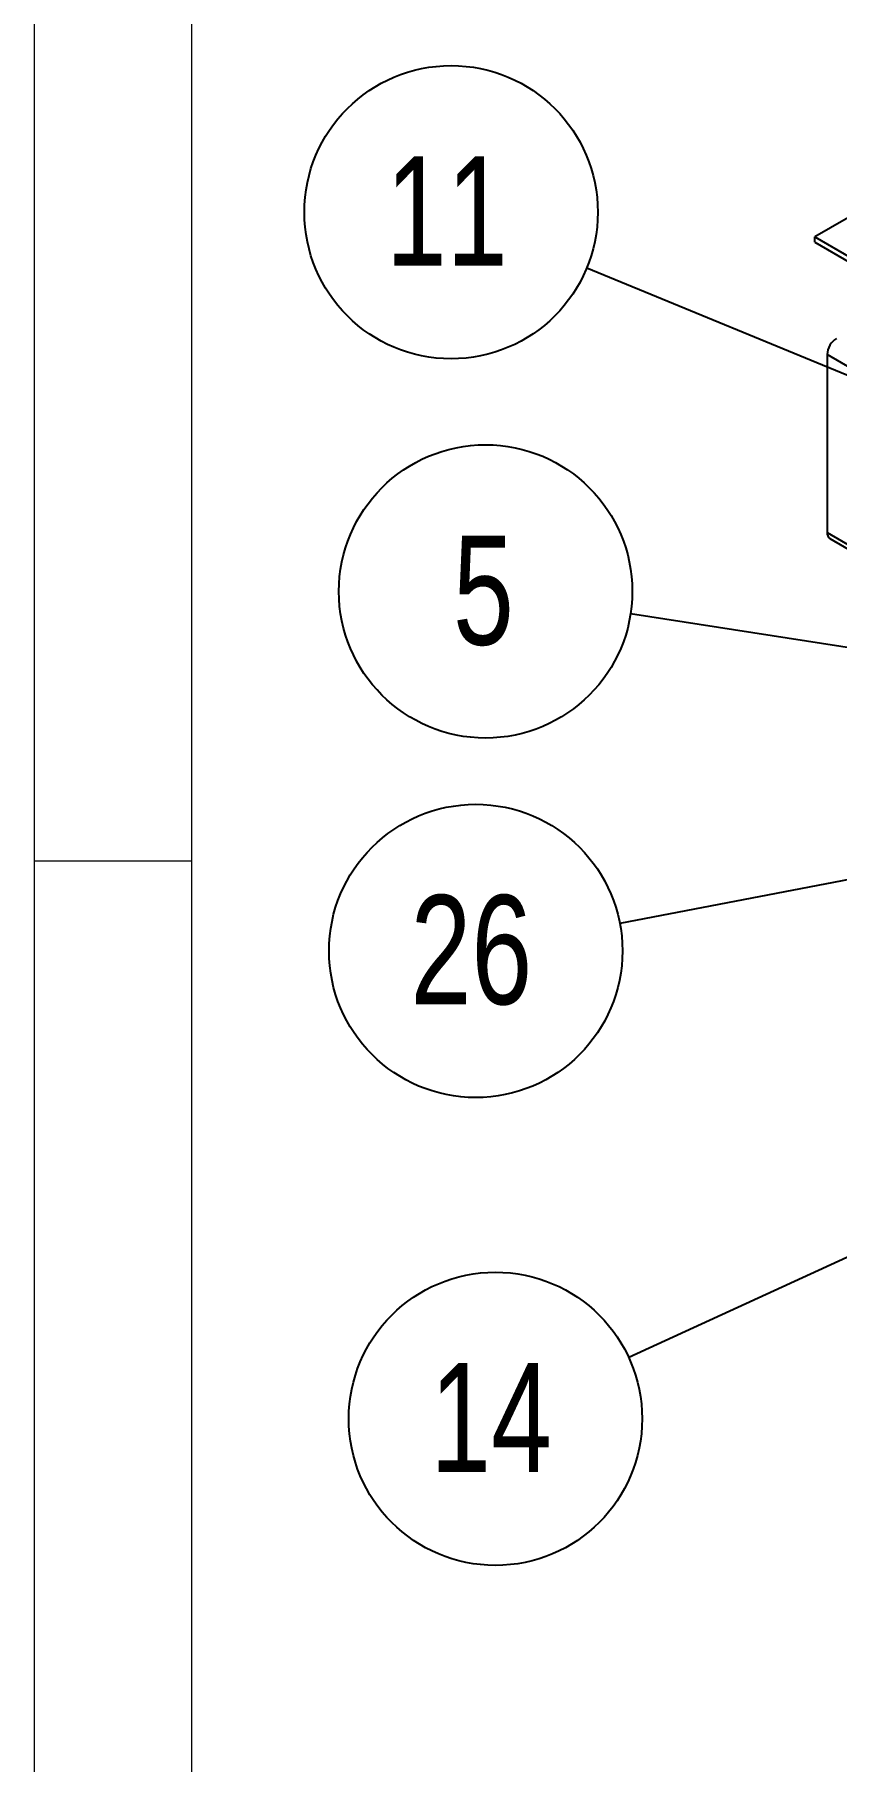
# Model space of a CAD drawing. Header units: inches. Extents: x 1 to 529, y 1 to 374.
# Drawn here: x 0.6 to 25.1, y 285.6 to 338.3 of the extents above; entities that cross this region are included whole.
import ezdxf

# ---------------------------------------------------------------- set-up
doc = ezdxf.new("R2010")
doc.units = ezdxf.units.IN
doc.header["$LTSCALE"] = 32
doc.header["$MEASUREMENT"] = 0
doc.layers.add('FORMAT', color=7, linetype='Continuous')
doc.styles.add('SLDTEXTSTYLE0', font='TXT', dxfattribs={"width": 0.75})
doc.dimstyles.new('SLDDIMSTYLE5', dxfattribs={"dimtxt": 0.18, "dimasz": 2.71875, "dimexe": 0, "dimexo": 0.0625, "dimgap": 0, "dimtad": 0, "dimtih": 1, "dimtoh": 1, "dimdec": 0, "dimrnd": 1e-09, "dimzin": 0, "dimdsep": 46, "dimtxsty": 'Standard', "dimsah": 1, "dimcen": 0.09, "dimadec": 0, "dimazin": 0, "dimtfac": 2.71875, "dimtdec": 0, "dimtofl": 0, "dimtmove": 0, "dimatfit": 3, "dimfxl": 0, "dimfrac": 2, "dimtolj": 1, "dimtzin": 0, "dimarcsym": 0})

# ---------------------------------------------------------------- blocks, each defined once
blk = doc.blocks.new('Drawing View43')
at = {"color": 7, "linetype": 'Continuous', "lineweight": 25}
for p, q in [((-8.093, 21.355), (-9.601, 20.484)), ((-9.601, 20.32), (-9.601, 20.484)), ((-9.601, 20.484), (-8.517, 19.858)), ((-9.601, 20.32), (-8.517, 19.694)), ((-8.47, 16.456), (-9.224, 16.892)), ((-9.224, 16.892), (-9.224, 11.448)), ((-9.224, 11.448), (-8.47, 11.013)), ((-9.141, 11.265), (-8.387, 10.829))]:
    blk.add_line(p, q, dxfattribs=at)
for centre, radius, start, end in [((-8.61, 16.864), 0.615, 122.6055, 177.3945), ((-9.028, 11.426), 0.197, 173.7012, 234.9867)]:
    blk.add_arc(centre, radius, start, end, dxfattribs=at)
blk = doc.blocks.new('SW_NOTE_0_36')
at = {"layer": 'FORMAT', "color": 0}
blk.add_circle((-4.401, -0.843), 4.481, dxfattribs=at)
at = {"layer": 'FORMAT', "color": 0, "insert": (-4.535, 0.862), "char_height": 3.3333, "attachment_point": 2, "style": 'SLDTEXTSTYLE0'}
blk.add_mtext('26', dxfattribs=at)
blk = doc.blocks.new('SW_NOTE_0_37')
at = {"layer": 'FORMAT', "color": 0}
blk.add_circle((-4.072, -1.87), 4.481, dxfattribs=at)
at = {"layer": 'FORMAT', "color": 0, "insert": (-4.206, -0.166), "char_height": 3.3333, "attachment_point": 2, "style": 'SLDTEXTSTYLE0'}
blk.add_mtext('14', dxfattribs=at)
blk = doc.blocks.new('SW_NOTE_0_38')
at = {"layer": 'FORMAT', "color": 0}
blk.add_circle((-4.428, 0.686), 4.481, dxfattribs=at)
at = {"layer": 'FORMAT', "color": 0, "insert": (-4.495, 2.39), "char_height": 3.333, "attachment_point": 2, "style": 'SLDTEXTSTYLE0'}
blk.add_mtext('5', dxfattribs=at)
blk = doc.blocks.new('SW_NOTE_0_39')
at = {"layer": 'FORMAT', "color": 0}
blk.add_circle((-4.143, 1.707), 4.481, dxfattribs=at)
at = {"layer": 'FORMAT', "color": 0, "insert": (-4.277, 3.411), "char_height": 3.3333, "attachment_point": 2, "style": 'SLDTEXTSTYLE0'}
blk.add_mtext('11', dxfattribs=at)

msp = doc.modelspace()

# ---------------------------------------------------------------- linework, layer by layer
at = {"color": 7, "linetype": 'Continuous', "lineweight": 18}
for p, q in [((0.598, 0.598), (0.598, 373.575)), ((5.398, 5.398), (5.398, 368.775)), ((5.398, 313.071), (0.598, 313.071))]:
    msp.add_line(p, q, dxfattribs=at)

# ---------------------------------------------------------------- block references
at = {"color": 7, "linetype": 'Continuous', "lineweight": 25}
msp.add_blockref('Drawing View43', (34.033, 311.663), dxfattribs=at)
at = {"layer": 'FORMAT'}
for name, p in [('SW_NOTE_0_39', (17.464, 331.195)), ('SW_NOTE_0_38', (18.803, 320.626)), ('SW_NOTE_0_36', (18.475, 311.167)), ('SW_NOTE_0_37', (18.748, 297.895))]:
    msp.add_blockref(name, p, dxfattribs=at)

# ---------------------------------------------------------------- leaders
for points in [[(45.061, 319.298), (24.044, 341.959)], [(41.067, 321.471), (17.464, 331.195)], [(38.171, 317.626), (18.803, 320.626)], [(31.402, 313.642), (18.475, 311.167)], [(42.137, 308.634), (18.748, 297.895)]]:
    msp.add_leader(points, dimstyle='SLDDIMSTYLE5', dxfattribs=at)

doc.saveas('drawing.dxf')
